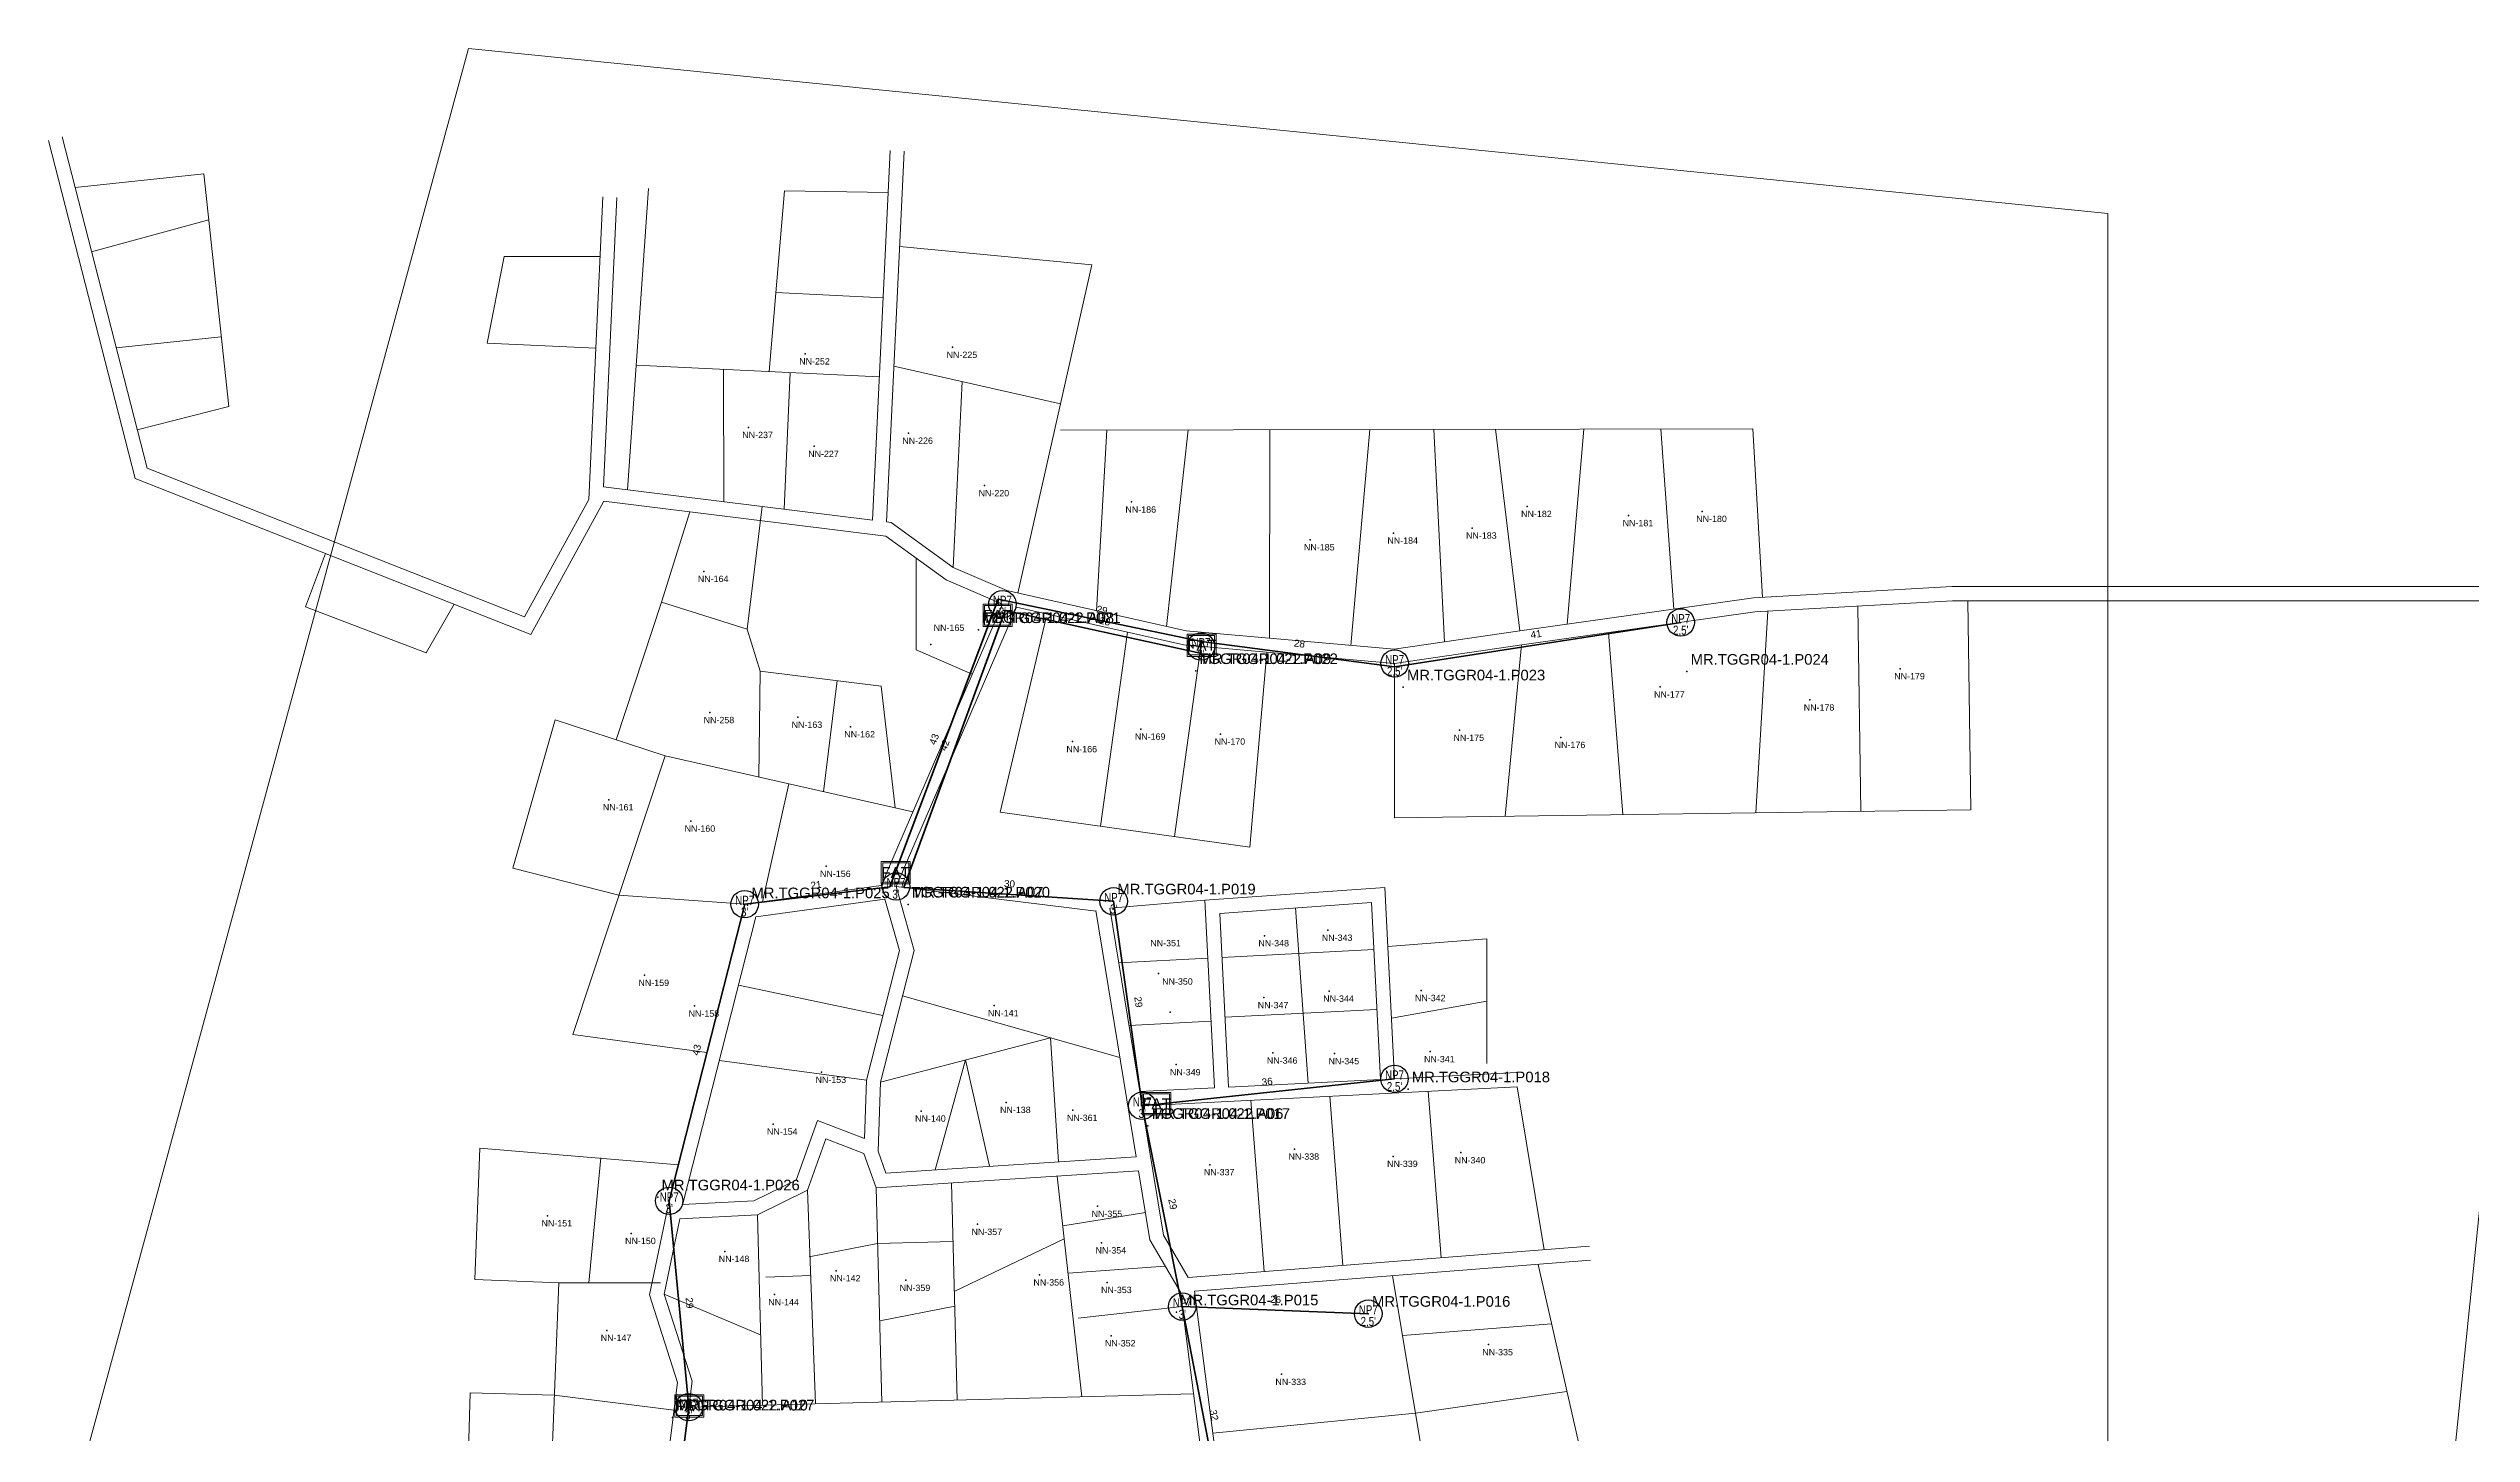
# Model space of a CAD drawing. Header units: metres. Extents: x -2567 to -1147, y 1126 to 2045.
# Drawn here: x -1666.9 to -1324.1, y 1849.2 to 2045.2 of the extents above; entities that cross this region are included whole.
import ezdxf
from ezdxf.enums import TextEntityAlignment as Align

# ---------------------------------------------------------------- set-up
doc = ezdxf.new("R2010")
doc.units = ezdxf.units.M
for name, color, linetype, lineweight in [('BASIC MAP', 7, 'Continuous', 9), ('BOUNDARY FDT 1', 1, 'Continuous', 18), ('FAT', 40, 'Continuous', 9), ('FO 36 CORE', 6, 'Continuous', 50), ('HOME', 7, 'Continuous', 9), ('SLING WIRE FDT 1', 4, 'Continuous', 50)]:
    doc.layers.add(name, color=color, linetype=linetype, lineweight=lineweight)
for name, color, linetype in [('BASIC MAP_PT', 7, 'Continuous'), ('FAT CODE', 7, 'Continuous'), ('Home Number RW 01 FDT 1', 6, 'Continuous'), ('Label', 130, 'Continuous'), ('NEW POLE 7m (3 inches) FDT 1', 4, 'Continuous'), ('NEW POLE 7M 2.5INCH FDT 1', 212, 'Continuous')]:
    doc.layers.add(name, color=color, linetype=linetype)
doc.styles.get("Standard").update_dxf_attribs({"font": 'arial.ttf'})
doc.styles.add('Title Block 3', font='dgn003.shx')

# ---------------------------------------------------------------- blocks, each defined once
blk = doc.blocks.new('*U68')
at = {"color": 0, "linetype": 'ByBlock', "lineweight": -2}
blk.add_circle((0, 0), 2.24, dxfattribs=at)
at = {"color": 0, "linetype": 'ByBlock', "lineweight": -2, "style": 'Title Block 3', "width": 0.799091}
for s, p in [('NP7', (0, 0.62)), ("3'", (0, -1.27))]:
    blk.add_text(s, height=1.488, dxfattribs=at).set_placement(p, align=Align.MIDDLE_CENTER)
blk = doc.blocks.new('*U70')
at = {"color": 0, "linetype": 'ByBlock', "lineweight": -2}
blk.add_circle((0, 0), 2.24, dxfattribs=at)
at = {"color": 0, "linetype": 'ByBlock', "lineweight": -2, "style": 'Title Block 3', "width": 0.799091}
for s, p in [('NP7', (0, 0.62)), ("2,5'", (0, -1.27))]:
    blk.add_text(s, height=1.488, dxfattribs=at).set_placement(p, align=Align.MIDDLE_CENTER)

msp = doc.modelspace()

# ---------------------------------------------------------------- linework, layer by layer
at = {"layer": 'BASIC MAP', "lineweight": 0}
for points in [[(-1666.91, 2032.16), (-1654.65, 1984.32), (-1598.65, 1962.27), (-1588.32, 1981.11), (-1548.45, 1976.18), (-1539.9, 1969.99), (-1531.95, 1966.56), (-1549.11, 1926.76), (-1568.41, 1924.11), (-1579.09, 1882.14), (-1581.86, 1868.83), (-1577.9, 1856.44), (-1581.41, 1828.57), (-1597.2, 1824.89), (-1601.17, 1817.76), (-1601.58, 1787.1), (-1583.95, 1748.52), (-1599.1, 1737.44), (-1598.59, 1715.4), (-1593.41, 1715.32), (-1594.96, 1702.12), (-1630.79, 1696.28)], [(-1588.48, 2024.17), (-1590.46, 1981.38), (-1599.56, 1964.78), (-1652.97, 1985.81), (-1664.98, 2032.66)], [(-1547.84, 2030.72), (-1550.34, 1978.43), (-1588.38, 1983.13), (-1586.48, 2024.08)], [(-1147.26, 1989.01), (-1208.08, 1980.1), (-1288.99, 1972.85), (-1291.79, 1969.03), (-1397.59, 1969.03), (-1425.66, 1967.44), (-1458.73, 1962.79), (-1476.51, 1960.18), (-1505.96, 1962.76), (-1531.33, 1968.47), (-1538.9, 1971.74), (-1547.69, 1978.11), (-1548.35, 1978.19), (-1545.84, 2030.63)], [(-1518.71, 1923.21), (-1513.01, 1888.36), (-1548.43, 1886.07), (-1549.53, 1889.14), (-1549.2, 1898.92), (-1544.45, 1917.56), (-1547, 1926.62), (-1529.96, 1966.12), (-1506.27, 1960.78), (-1476.45, 1958.16), (-1458.45, 1960.81), (-1425.47, 1965.45), (-1397.53, 1967.03), (-1293.25, 1967.03)], [(-1516.74, 1923.54), (-1512.49, 1897.58), (-1501.94, 1898.11), (-1503.3, 1924.66), (-1477.84, 1926.48), (-1476.47, 1899.4), (-1459.22, 1900.27)], [(-1459.12, 1898.27), (-1512.16, 1895.59), (-1512.16, 1895.59), (-1509.17, 1877.29), (-1505.67, 1871.29), (-1448.89, 1875.72)], [(-1501.83, 1896.11), (-1501.83, 1896.11)], [(-1498.47, 1804.73), (-1506.76, 1869.2), (-1511.08, 1876.6), (-1512.68, 1886.38), (-1549.81, 1883.98), (-1551.54, 1888.82), (-1556.91, 1890.9), (-1559.5, 1883.63), (-1566.6, 1880.17), (-1577.59, 1879.57), (-1577.59, 1879.57), (-1579.8, 1868.94), (-1575.86, 1856.63), (-1579.6, 1826.94)], [(-1321.91, 1890.93), (-1331.43, 1798.09), (-1330.88, 1785.85), (-1330.88, 1785.85), (-1415.08, 1787.47), (-1436.49, 1781.51), (-1444.08, 1777.73), (-1477.41, 1773.94), (-1494.76, 1775.02), (-1494.78, 1785.58), (-1509.35, 1786.52), (-1505.65, 1803.54), (-1496.16, 1802.46), (-1504.77, 1869.35), (-1448.74, 1873.73)]]:
    msp.add_lwpolyline(points, dxfattribs=at)
for points in [[(-1577.16, 1881.6), (-1577.14, 1881.69), (-1566.81, 1922.32), (-1548.57, 1924.81), (-1546.52, 1917.53), (-1551.19, 1899.2), (-1551.47, 1890.94), (-1558.1, 1893.5), (-1561.11, 1885.07), (-1567.12, 1882.15)], [(-1478.47, 1899.29), (-1499.94, 1898.21), (-1501.2, 1922.81), (-1479.73, 1924.34)]]:
    msp.add_lwpolyline(points, close=True, dxfattribs=at)
at = {"layer": 'BASIC MAP_PT'}
for p in [(-1538.99, 2002.9), (-1559.84, 2001.98), (-1567.89, 1991.55), (-1558.58, 1988.89), (-1545.25, 1990.74), (-1534.46, 1983.33), (-1513.69, 1981.01), (-1457.7, 1980.38), (-1443.35, 1979.09), (-1432.92, 1979.68), (-1488.42, 1975.66), (-1476.62, 1976.62), (-1465.49, 1977.32), (-1574.18, 1971.19), (-1535.31, 1962.9), (-1535.31, 1962.9), (-1542.06, 1960.84), (-1504.58, 1957.1), (-1504.58, 1957.1), (-1475.25, 1954.79), (-1438.89, 1954.84), (-1435.1, 1957.01), (-1404.91, 1957.42), (-1573.36, 1951.22), (-1417.71, 1953), (-1560.91, 1950.57), (-1553.46, 1949.2), (-1512.35, 1948.87), (-1501.07, 1948.17), (-1467.27, 1948.72), (-1452.95, 1947.69), (-1522.03, 1947.1), (-1587.62, 1938.88), (-1576.05, 1935.86), (-1556.9, 1929.47), (-1567.99, 1923.96), (-1545.3, 1924.07), (-1545.3, 1924.07), (-1516.21, 1924.51), (-1485.9, 1920.42), (-1494.88, 1919.65), (-1582.58, 1914.04), (-1509.88, 1914.29), (-1575.49, 1909.7), (-1533.13, 1909.75), (-1494.96, 1910.88), (-1485.7, 1911.8), (-1472.72, 1911.89), (-1508.22, 1908.85), (-1493.67, 1903.06), (-1484.96, 1902.96), (-1471.43, 1903.24), (-1557.53, 1900.34), (-1507.38, 1901.4), (-1531.42, 1896.06), (-1474.56, 1897.93), (-1564.4, 1893), (-1543.44, 1894.84), (-1521.96, 1894.94), (-1511.35, 1892.75), (-1511.35, 1892.75), (-1490.61, 1889.46), (-1502.59, 1887.25), (-1476.66, 1888.43), (-1467.09, 1888.95), (-1580.71, 1882.64), (-1596.3, 1880.03), (-1535.46, 1878.81), (-1518.47, 1881.36), (-1584.47, 1877.52), (-1517.91, 1876.2), (-1571.22, 1874.98), (-1555.49, 1872.25), (-1564.21, 1868.86), (-1545.63, 1870.89), (-1526.71, 1871.66), (-1517.13, 1870.59), (-1507.33, 1866.37), (-1480.18, 1866.17), (-1587.92, 1863.81), (-1516.58, 1863.04), (-1463.19, 1861.79), (-1492.46, 1857.59), (-1578.64, 1851.5), (-1578.64, 1851.5)]:
    msp.add_point(p, dxfattribs=at)
at = {"layer": 'BOUNDARY FDT 1'}
msp.add_lwpolyline([(-1607.48, 2045.17), (-1664.47, 1835.63), (-1636.46, 1642.5), (-1482.75, 1466.23), (-1306, 1466.23), (-1288.59, 1768.54), (-1375.53, 1768.54), (-1375.53, 2021.82), (-1607.48, 2045.17)], dxfattribs=at)
at = {"layer": 'FAT', "transparency": 16777216, "flags": 128}
for points in [[(-1534.67, 1963.39), (-1530.58, 1963.39), (-1530.58, 1966.55), (-1534.67, 1966.55)], [(-1534.47, 1963.59), (-1530.78, 1963.59), (-1530.78, 1966.35), (-1534.47, 1966.35)], [(-1505.81, 1959.17), (-1501.72, 1959.17), (-1501.72, 1962.33), (-1505.81, 1962.33)], [(-1505.61, 1959.37), (-1501.92, 1959.37), (-1501.92, 1962.13), (-1505.61, 1962.13)], [(-1549.08, 1927), (-1545, 1927), (-1545, 1930.16), (-1549.08, 1930.16)], [(-1548.88, 1927.2), (-1545.2, 1927.2), (-1545.2, 1929.96), (-1548.88, 1929.96)], [(-1512.18, 1894.29), (-1508.1, 1894.29), (-1508.1, 1897.46), (-1512.18, 1897.46)], [(-1511.98, 1894.49), (-1508.3, 1894.49), (-1508.3, 1897.26), (-1511.98, 1897.26)], [(-1578.28, 1851.55), (-1574.2, 1851.55), (-1574.2, 1854.71), (-1578.28, 1854.71)], [(-1578.08, 1851.75), (-1574.4, 1851.75), (-1574.4, 1854.51), (-1578.08, 1854.51)]]:
    msp.add_lwpolyline(points, close=True, dxfattribs=at)
at = {"layer": 'FO 36 CORE'}
msp.add_lwpolyline([(-1500.46, 1835.9), (-1506.5, 1867.17), (-1512.16, 1895.59), (-1516.21, 1924.51), (-1545.87, 1926.48), (-1531.55, 1965.67), (-1503.99, 1959.63), (-1503.77, 1961.26), (-1532.53, 1967.26), (-1547.87, 1926.58), (-1568.41, 1924.11), (-1579.09, 1882.14), (-1576.33, 1852.94), (-1579.6, 1826.94)], dxfattribs=at)
at = {"layer": 'HOME', "lineweight": 0}
for points in [[(-1663.14, 2025.48), (-1644.93, 2027.42), (-1641.41, 1994.54), (-1654.36, 1991.23)], [(-1582.01, 2025.36), (-1585, 1982.72)], [(-1562.78, 2025.03), (-1564.96, 1999.45)], [(-1548.12, 2024.78), (-1548.12, 2024.78), (-1562.78, 2025.03)], [(-1660.81, 2016.4), (-1644.24, 2020.93)], [(-1546.48, 2017.17), (-1519.31, 2014.58), (-1529.78, 1968.12)], [(-1589.47, 2002.77), (-1604.83, 2003.48), (-1602.42, 2015.73), (-1588.87, 2015.73)], [(-1564.01, 2010.64), (-1548.83, 2009.91)], [(-1657.33, 2002.8), (-1642.47, 2004.39)], [(-1583.77, 2000.35), (-1549.37, 1998.7)], [(-1571.43, 1999.76), (-1571.36, 1981.03)], [(-1561.99, 1999.31), (-1562.83, 1979.98)], [(-1547.29, 2000.22), (-1523.74, 1994.91)], [(-1538.9, 1971.74), (-1537.64, 1998.04)], [(-1523.74, 1991.17), (-1425.76, 1991.35), (-1424.41, 1967.51)], [(-1517.15, 1991.19), (-1518.64, 1965.62)], [(-1505.67, 1991.21), (-1508.74, 1963.38)], [(-1494.09, 1991.23), (-1494.16, 1961.72)], [(-1479.97, 1991.25), (-1482.65, 1960.72)], [(-1470.91, 1991.27), (-1469.38, 1961.23)], [(-1462.19, 1991.29), (-1458.73, 1962.79)], [(-1449.68, 1991.31), (-1452.06, 1963.73)], [(-1438.78, 1991.33), (-1436.94, 1965.85)], [(-1576.17, 1979.61), (-1580.2, 1966.82), (-1568.08, 1963), (-1565.94, 1980.36)], [(-1627.7, 1973.71), (-1630.56, 1966.18), (-1613.46, 1959.69), (-1609.52, 1966.55)], [(-1544.17, 1973.09), (-1544.17, 1960.08), (-1536.22, 1956.65)], [(-1525.74, 1964.65), (-1532.28, 1937.13), (-1496.95, 1932.19), (-1494.53, 1959.75)], [(-1476.45, 1958.16), (-1476.45, 1936.33), (-1394.95, 1937.47), (-1395.37, 1967.03)], [(-1423.64, 1965.55), (-1425.36, 1937.05)], [(-1410.9, 1966.24), (-1410.49, 1937.25)], [(-1514.25, 1962.58), (-1518.09, 1935.14)], [(-1446.18, 1962.54), (-1444.17, 1936.78)], [(-1503.86, 1960.57), (-1507.61, 1933.68)], [(-1458.49, 1960.81), (-1460.81, 1936.55)], [(-1566.42, 1942.09), (-1566.24, 1957.08), (-1549.1, 1954.96), (-1547.13, 1937.73)], [(-1601.22, 1929.2), (-1595.21, 1950.2), (-1579.66, 1945.08)], [(-1573.75, 1903.13), (-1592.74, 1905.66), (-1579.66, 1945.08), (-1544.63, 1937.16)], [(-1562.15, 1941.12), (-1565.91, 1924.46)], [(-1586.2, 1925.37), (-1568.41, 1924.11)], [(-1516.74, 1923.54), (-1503.3, 1924.66)], [(-1490.47, 1923.57), (-1488.7, 1898.78)], [(-1515.47, 1915.81), (-1502.88, 1916.45)], [(-1500.88, 1916.58), (-1479.4, 1917.67)], [(-1477.42, 1918.14), (-1477.42, 1918.14), (-1463.42, 1919.21), (-1463.42, 1901.58)], [(-1569.27, 1912.64), (-1548.85, 1908.37)], [(-1546.08, 1911.14), (-1515.31, 1902.4)], [(-1476.91, 1908), (-1463.42, 1910.39)], [(-1514.02, 1906.94), (-1502.42, 1907.54)], [(-1500.45, 1908.14), (-1478.97, 1909.22)], [(-1549.2, 1898.92), (-1525.16, 1905.2)], [(-1525.16, 1905.2), (-1524.02, 1887.65)], [(-1571.98, 1902), (-1551.19, 1899.2)], [(-1541.44, 1886.52), (-1537.18, 1902.06)], [(-1537.18, 1902.06), (-1533.79, 1887.02)], [(-1496.81, 1896.37), (-1494.92, 1872.13)], [(-1485.64, 1896.93), (-1483.77, 1873)], [(-1471.71, 1897.63), (-1469.87, 1874.08)], [(-1459.12, 1898.27), (-1455.3, 1875.22)], [(-1594.72, 1870.55), (-1606.59, 1871.02), (-1605.86, 1889.6), (-1577.79, 1887.25)], [(-1588.78, 1888.22), (-1590.48, 1870.55)], [(-1524.2, 1885.64), (-1520.71, 1854.4)], [(-1558.41, 1853.41), (-1559.5, 1883.63)], [(-1549.81, 1883.98), (-1549.01, 1853.66)], [(-1539.16, 1884.67), (-1538.35, 1853.94)], [(-1566.6, 1880.17), (-1565.9, 1853.22)], [(-1523.41, 1878.58), (-1511.72, 1880.49)], [(-1559.28, 1874.21), (-1549.6, 1876.08)], [(-1549.6, 1876.08), (-1538.94, 1876.36)], [(-1538.75, 1869.3), (-1523.21, 1876.77)], [(-1522.66, 1871.89), (-1508.92, 1872.9)], [(-1470.25, 1832.63), (-1447.99, 1837.17), (-1456.14, 1873.15)], [(-1597.94, 1827.02), (-1596.47, 1826.2), (-1594.72, 1870.55), (-1580.31, 1870.55)], [(-1579.8, 1868.94), (-1566.16, 1863.17)], [(-1565.42, 1871.33), (-1559.07, 1871.56)], [(-1476.75, 1871.54), (-1465.04, 1801.52)], [(-1549.31, 1865.16), (-1538.7, 1867.22)], [(-1521.25, 1865.52), (-1506.5, 1867.17)], [(-1475.34, 1863.07), (-1454.23, 1864.74)], [(-1595.35, 1854.64), (-1595.35, 1854.64), (-1607.27, 1854.97), (-1607.68, 1840.21), (-1596.01, 1837.84)], [(-1576.33, 1852.94), (-1504.91, 1854.81)], [(-1473.5, 1852.07), (-1452.07, 1855.16)], [(-1595.35, 1854.64), (-1578.4, 1852.5)], [(-1502.19, 1849.28), (-1473.5, 1852.07)]]:
    msp.add_lwpolyline(points, dxfattribs=at)
at = {"layer": 'HOME'}
for points in [[(-1580.2, 1966.82), (-1586.61, 1947.36)], [(-1566.24, 1957.08), (-1568.08, 1963)], [(-1557.27, 1940.02), (-1555.33, 1955.73)], [(-1586.2, 1925.37), (-1601.22, 1929.2)], [(-1518.7, 1923.13), (-1547, 1926.62)]]:
    msp.add_lwpolyline(points, dxfattribs=at)
at = {"layer": 'SLING WIRE FDT 1'}
for points in [[(-1503.77, 1961.26), (-1476.45, 1957.69), (-1435.98, 1963.97)], [(-1512.16, 1895.59), (-1476.47, 1899.4)], [(-1506.5, 1867.17), (-1480.18, 1866.17)]]:
    msp.add_lwpolyline(points, dxfattribs=at)

# ---------------------------------------------------------------- block references
at = {"layer": 'NEW POLE 7m (3 inches) FDT 1', "xscale": 0.866141732282704, "yscale": 0.866141732282704, "zscale": 0.866141732282704}
for p in [(-1531.95, 1966.56), (-1503.86, 1960.57), (-1547, 1926.62), (-1568.41, 1924.11), (-1516.21, 1924.51), (-1512.16, 1895.59), (-1579.09, 1882.14), (-1506.5, 1867.17), (-1576.33, 1852.94)]:
    msp.add_blockref('*U68', p, dxfattribs=at)
at = {"layer": 'NEW POLE 7M 2.5INCH FDT 1', "xscale": 0.866141732282704, "yscale": 0.866141732282704, "zscale": 0.866141732282704}
for p in [(-1435.98, 1963.97), (-1476.45, 1958.16), (-1476.47, 1899.4), (-1480.18, 1866.17)]:
    msp.add_blockref('*U70', p, dxfattribs=at)

# ---------------------------------------------------------------- texts
at = {"layer": 'FAT', "color": 0, "transparency": 16777216, "flags": 2}
for p in [(-1532.63, 1964.97), (-1503.77, 1960.75), (-1547.04, 1928.58), (-1510.14, 1895.87), (-1576.24, 1853.13)]:
    msp.add_attdef('FAT', text='16', height=1.536, dxfattribs=at).set_placement(p, align=Align.MIDDLE)
at = {"layer": 'FAT CODE'}
for s, p in [('TGGR04-1.022.A08', (-1534.78, 1963.43)), ('TGGR04-1.022.A09', (-1504.05, 1957.63)), ('TGGR04-1.022.A07', (-1544.77, 1924.6)), ('TGGR04-1.022.A06', (-1510.82, 1893.28)), ('TGGR04-1.022.A10', (-1578.11, 1852.03))]:
    msp.add_text(s, height=1.5, dxfattribs=at).set_placement(p, align=Align.BOTTOM_LEFT)
at = {"layer": 'Home Number RW 01 FDT 1'}
for s, p in [('NN-225', (-1539.84, 2001.11)), ('NN-252', (-1560.7, 2000.19)), ('NN-237', (-1568.75, 1989.77)), ('NN-226', (-1546.11, 1988.96)), ('NN-227', (-1559.43, 1987.11)), ('NN-220', (-1535.32, 1981.54)), ('NN-186', (-1514.54, 1979.22)), ('NN-182', (-1458.56, 1978.6)), ('NN-181', (-1444.2, 1977.31)), ('NN-180', (-1433.78, 1977.9)), ('NN-185', (-1489.28, 1973.88)), ('NN-184', (-1477.48, 1974.84)), ('NN-183', (-1466.35, 1975.54)), ('NN-164', (-1575.04, 1969.41)), ('NN-165', (-1541.67, 1962.5)), ('NN-177', (-1439.75, 1953.06)), ('NN-179', (-1405.77, 1955.64)), ('NN-178', (-1418.57, 1951.22)), ('NN-258', (-1574.22, 1949.44)), ('NN-163', (-1561.77, 1948.78)), ('NN-162', (-1554.31, 1947.42)), ('NN-169', (-1513.21, 1947.09)), ('NN-170', (-1501.93, 1946.39)), ('NN-175', (-1468.13, 1946.94)), ('NN-166', (-1522.89, 1945.32)), ('NN-176', (-1453.81, 1945.91)), ('NN-161', (-1588.48, 1937.1)), ('NN-160', (-1576.91, 1934.08)), ('NN-156', (-1557.75, 1927.69)), ('NN-351', (-1511.02, 1917.88)), ('NN-348', (-1495.73, 1917.86)), ('NN-343', (-1486.76, 1918.64)), ('NN-159', (-1583.44, 1912.26)), ('NN-350', (-1509.35, 1912.45)), ('NN-347', (-1495.82, 1909.1)), ('NN-344', (-1486.56, 1910.02)), ('NN-342', (-1473.58, 1910.11)), ('NN-158', (-1576.35, 1907.91)), ('NN-141', (-1533.99, 1907.97)), ('NN-153', (-1558.39, 1898.55)), ('NN-349', (-1508.24, 1899.61)), ('NN-346', (-1494.53, 1901.27)), ('NN-345', (-1485.81, 1901.18)), ('NN-341', (-1472.29, 1901.46)), ('NN-140', (-1544.3, 1893.06)), ('NN-138', (-1532.28, 1894.28)), ('NN-361', (-1522.82, 1893.16)), ('NN-154', (-1565.26, 1891.22)), ('NN-337', (-1503.45, 1885.47)), ('NN-338', (-1491.47, 1887.68)), ('NN-339', (-1477.52, 1886.65)), ('NN-340', (-1467.95, 1887.16)), ('NN-151', (-1597.16, 1878.24)), ('NN-355', (-1519.33, 1879.57)), ('NN-150', (-1585.33, 1875.74)), ('NN-357', (-1536.32, 1877.03)), ('NN-354', (-1518.77, 1874.41)), ('NN-148', (-1572.08, 1873.2)), ('NN-142', (-1556.35, 1870.47)), ('NN-359', (-1546.48, 1869.1)), ('NN-356', (-1527.56, 1869.88)), ('NN-353', (-1517.99, 1868.81)), ('NN-144', (-1565.07, 1867.08)), ('NN-147', (-1588.78, 1862.03)), ('NN-352', (-1517.44, 1861.26)), ('NN-335', (-1464.05, 1860)), ('NN-333', (-1493.32, 1855.8))]:
    msp.add_text(s, height=0.9, dxfattribs=at).set_placement(p, align=Align.BOTTOM_LEFT)
at = {"layer": 'Label', "char_height": 1, "attachment_point": 8}
for s, insert, rotation in [('29', (-1517.95, 1965.24), 348.2108), ('28', (-1517.55, 1963.63), 347.6414), ('2', (-1504.87, 1960.57), 82.5681), ('28', (-1489.98, 1960.47), 352.5681), ('41', (-1456.37, 1961.82), 8.817), ('43', (-1541.13, 1947.27), 69.3318), ('42', (-1539.65, 1946.42), 69.9248), ('21', (-1558.26, 1926.34), 6.8316), ('30', (-1530.97, 1926.49), 356.2048), ('29', (-1513.2, 1910.19), 277.9584), ('43', (-1574.72, 1903.37), 75.7259), ('36', (-1494.43, 1898.49), 6.0827), ('29', (-1508.35, 1881.57), 281.2631), ('29', (-1576.71, 1867.64), 275.4138), ('26', (-1493.31, 1867.67), 357.8374), ('32', (-1502.5, 1851.72), 280.9335)]:
    msp.add_mtext(s, dxfattribs=dict(at, insert=insert, rotation=rotation))
at = {"layer": 'NEW POLE 7m (3 inches) FDT 1'}
for s, p in [('MR.TGGR04-1.P021', (-1534.78, 1963.43)), ('MR.TGGR04-1.P022', (-1504.05, 1957.63)), ('MR.TGGR04-1.P019', (-1515.68, 1925.04)), ('MR.TGGR04-1.P025', (-1567.46, 1924.5)), ('MR.TGGR04-1.P020', (-1544.77, 1924.6)), ('MR.TGGR04-1.P017', (-1510.82, 1893.28)), ('MR.TGGR04-1.P026', (-1580.18, 1883.17)), ('MR.TGGR04-1.P015', (-1506.8, 1866.9)), ('MR.TGGR04-1.P027', (-1578.11, 1852.03))]:
    msp.add_text(s, height=1.5, dxfattribs=at).set_placement(p, align=Align.BOTTOM_LEFT)
at = {"layer": 'NEW POLE 7M 2.5INCH FDT 1'}
for s, p in [('MR.TGGR04-1.P024', (-1434.57, 1957.54)), ('MR.TGGR04-1.P023', (-1474.71, 1955.32)), ('MR.TGGR04-1.P018', (-1474.03, 1898.46)), ('MR.TGGR04-1.P016', (-1479.65, 1866.7))]:
    msp.add_text(s, height=1.5, dxfattribs=at).set_placement(p, align=Align.BOTTOM_LEFT)

doc.saveas('drawing.dxf')
